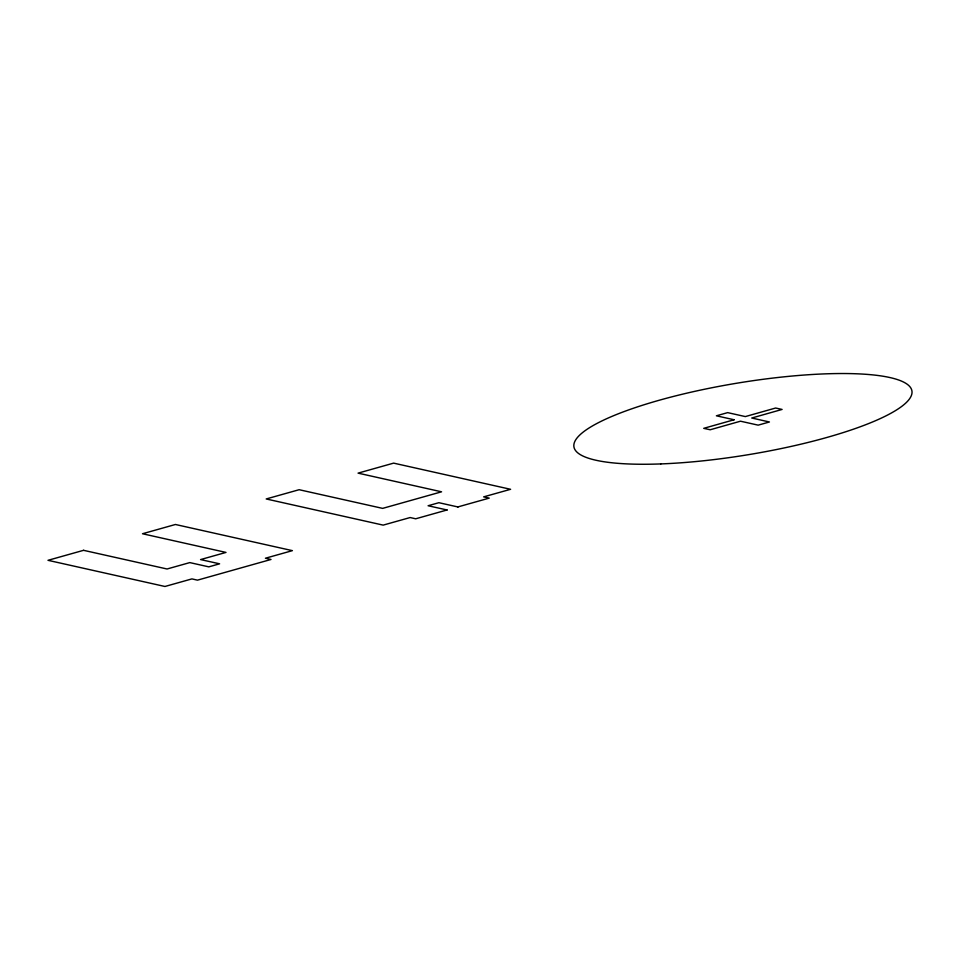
<?xml version="1.0" encoding="UTF-8"?>
<svg xmlns="http://www.w3.org/2000/svg" width="960" height="960" viewBox="0 0 960 960"><rect width="100%" height="100%" fill="white"/><g stroke="black" fill="none" stroke-linecap="round" stroke-linejoin="round"><path stroke-width="1.44" d="M447.048 509.976L415.692 518.796L410.124 517.548L383.172 525.12L266.208 498.96L299.136 489.708L382.644 508.38L441.564 491.808L358.068 473.136L393.636 463.128L510.6 489.3L483.636 496.872L489.216 498.12L457.836 506.94M458.052 506.988L438.888 502.704L428.1 505.74L447.108 509.988M734.088 419.76L703.728 428.34L710.196 429.756L740.496 421.2L758.16 425.148L769.428 421.98L751.74 418.02L782.088 409.44L775.632 408.024L745.332 416.58L727.668 412.632L716.388 415.8L734.088 419.76M83.568 550.32L48 560.316L164.952 586.476L191.916 578.904L197.484 580.152L270.996 559.476L265.428 558.228L292.392 550.644L175.428 524.484L142.5 533.748L225.996 552.42L200.58 559.572L219.6 563.82L208.812 566.856L189.804 562.596L167.064 568.992L83.568 550.32M660.84 463.92A171.312 36.204 -9.4 0 0 912 391.56A171.312 36.204 -9.4 0 0 655.896 401.196A171.312 36.204 -9.4 0 0 660.84 463.92"/></g></svg>
